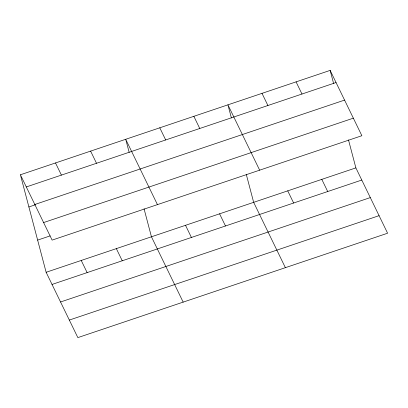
<?xml version="1.0" encoding="UTF-8"?>
<svg xmlns="http://www.w3.org/2000/svg" width="408" height="408" viewBox="0 0 408 408"><rect width="100%" height="100%" fill="white"/><g stroke="black" fill="none" stroke-linecap="round" stroke-linejoin="round"><path stroke-width="0.61" d="M20.4 174.782L330.149 70.385L361.87 135.716L52.122 240.113L20.4 174.782L46.13 272.284L77.852 337.615L387.6 233.218L355.878 167.887L348.488 139.883M26.306 186.941L336.054 82.543M34.823 204.49L344.571 100.093M28.892 206.958L35.435 204.75M43.605 222.569L353.353 118.172M37.638 240.108L50.133 235.895M46.13 272.284L355.878 167.887M52.03 284.442L361.779 180.045M60.552 301.986L370.301 197.589M69.329 320.066L379.078 215.669M296.075 81.87L301.981 94.029M321.805 179.367L327.706 191.531M262.002 93.35L267.908 105.509M287.732 190.852L293.638 203.011M259.656 170.167L227.929 104.836L231.392 117.943M285.381 267.668L253.659 202.337L246.269 174.333M193.861 116.321L199.762 128.479M219.586 213.823L225.491 225.981M159.788 127.801L165.689 139.964M185.513 225.303L191.418 237.461M157.437 204.617L125.715 139.286L129.173 152.393M183.166 302.119L151.445 236.788L144.055 208.784M90.612 151.118L96.512 163.276M116.336 248.62L122.242 260.778M55.503 162.95L61.409 175.109M81.233 260.452L87.139 272.61M330.149 70.385L333.606 83.492"/></g></svg>
